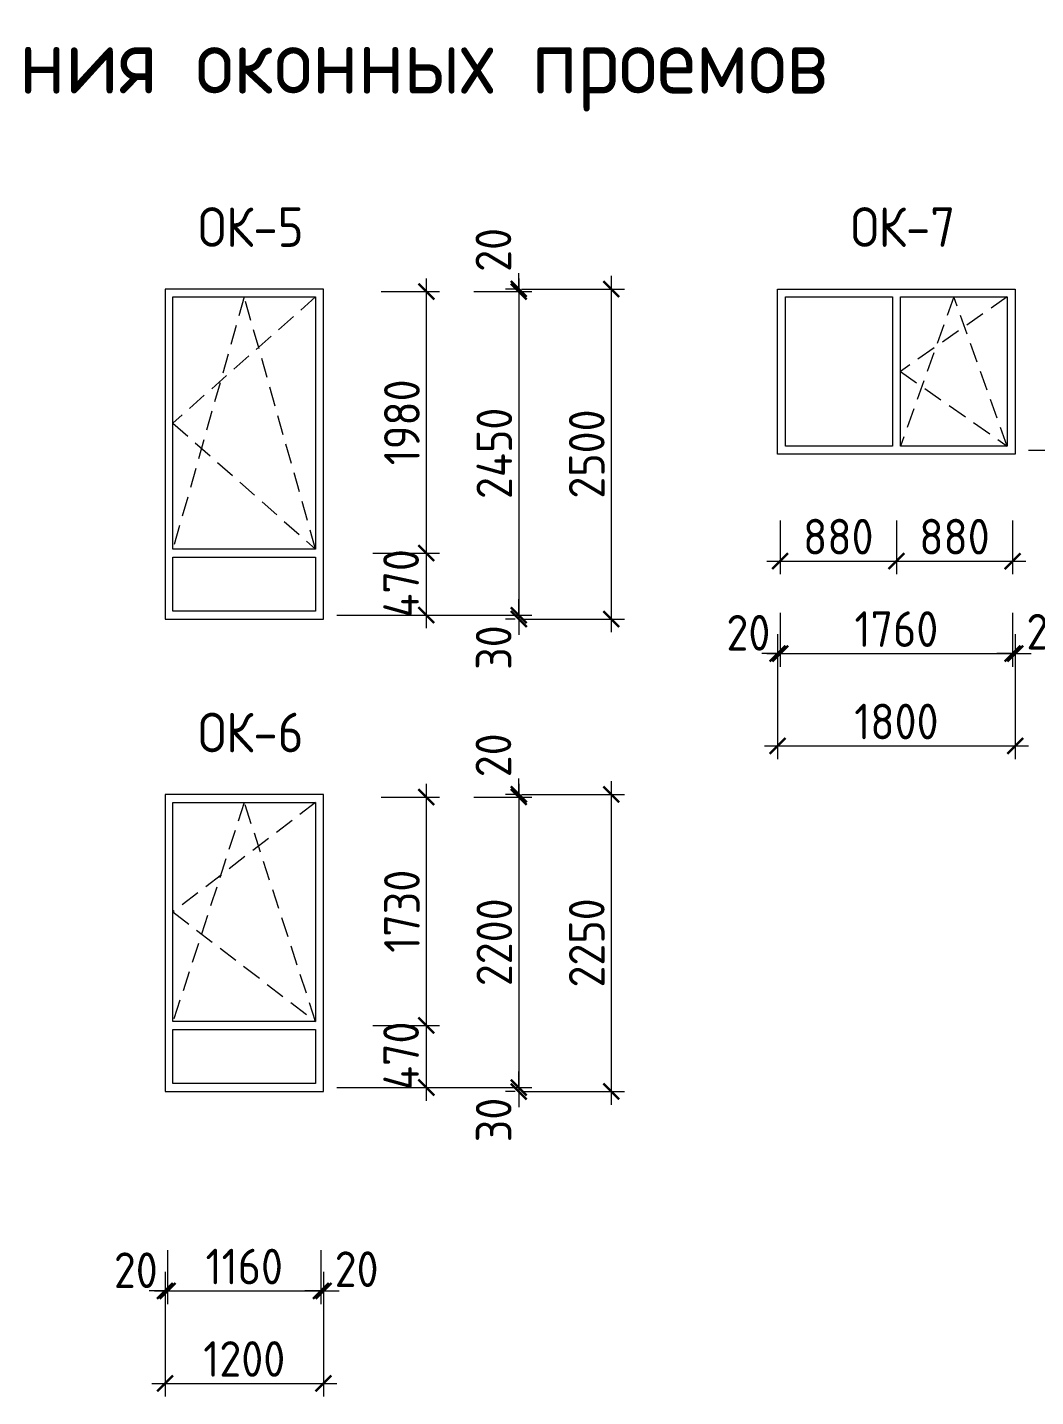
# Model space of a CAD drawing. Header units: millimetres. Extents: x 854812 to 1164625, y 589925 to 823301.
# Drawn here: x 1107633 to 1115268, y 604350 to 614721 of the extents above; entities that cross this region are included whole.
import ezdxf
from ezdxf.enums import TextEntityAlignment as Align

# ---------------------------------------------------------------- set-up
doc = ezdxf.new("R2010")
doc.units = ezdxf.units.MM
doc.linetypes.add('НЕВИДИМАЯX2', pattern=[0.75, 0.5, -0.25])
doc.layers.get('Defpoints').update_dxf_attribs({"color": 40})
for name, color, linetype, lineweight in [('АР_Марка_двери', 13, 'Continuous', 9), ('окна', 132, 'Continuous', 18), ('размеры', 215, 'Continuous', 13), ('текст', 7, 'Continuous', 13), ('УКАЗАТЕЛЬ', 6, 'Continuous', 13)]:
    doc.layers.add(name, color=color, linetype=linetype, lineweight=lineweight)
doc.styles.add('GOST 2.304', font='isocpeur.ttf', dxfattribs={"width": 0.9})
doc.dimstyles.new('1', dxfattribs={"dimscale": 100, "dimtxt": 2.7, "dimasz": 1.2, "dimexe": 1, "dimexo": 1, "dimgap": 0.5, "dimtad": 1, "dimdec": 0, "dimzin": 0, "dimdsep": 46, "dimtxsty": 'GOST 2.304', "dimblk": 'ARCHTICK', "dimcen": 0.09, "dimdle": 1, "dimclrd": 256, "dimclre": 256, "dimclrt": 7, "dimadec": 0, "dimazin": 0, "dimtfac": 1, "dimtdec": 0, "dimtmove": 1, "dimatfit": 3, "dimldrblk": 'ARCHTICK', "dimfxl": 100, "dimtolj": 1, "dimtzin": 0, "dimlwd": 5, "dimlwe": 5, "dimarcsym": 1})

# ---------------------------------------------------------------- blocks, each defined once
blk = doc.blocks.new('_ArchTick')
at = {"color": 0, "linetype": 'ByBlock', "const_width": 0.15}
blk.add_lwpolyline([(-0.5, -0.5), (0.5, 0.5)], dxfattribs=at)
blk = doc.blocks.new('*D761')
at = {"layer": 'Defpoints', "color": 0, "ltscale": 0.1}
for p in [(1110913, 612719), (1110575, 610269), (1111354, 610269)]:
    blk.add_point(p, dxfattribs=at)
at = {"layer": 'размеры', "lineweight": 5, "ltscale": 0.1}
for p, q in [((1111354, 612819), (1111354, 610169)), ((1111013, 612719), (1111454, 612719)), ((1110675, 610269), (1111454, 610269))]:
    blk.add_line(p, q, dxfattribs=at)
at = {"layer": 'размеры', "lineweight": 5, "ltscale": 0.1, "xscale": 120, "yscale": 120, "zscale": 120}
for p, rotation in [((1111354, 612719), 90), ((1111354, 610269), 270)]:
    blk.add_blockref('_ArchTick', p, dxfattribs=dict(at, rotation=rotation))
at = {"layer": 'размеры', "color": 7, "ltscale": 0.1, "insert": (1111169, 611494), "char_height": 270, "attachment_point": 5, "rotation": 90, "style": 'GOST 2.304'}
blk.add_mtext('\\A1;2450', dxfattribs=at)
blk = doc.blocks.new('*D762')
at = {"layer": 'Defpoints', "color": 0, "ltscale": 0.1}
for p in [(1111275, 612739), (1111275, 610239), (1112054, 610239)]:
    blk.add_point(p, dxfattribs=at)
at = {"layer": 'размеры', "lineweight": 5, "ltscale": 0.1}
for p, q in [((1112054, 612839), (1112054, 610139)), ((1111375, 612739), (1112154, 612739)), ((1111375, 610239), (1112154, 610239))]:
    blk.add_line(p, q, dxfattribs=at)
at = {"layer": 'размеры', "lineweight": 5, "ltscale": 0.1, "xscale": 120, "yscale": 120, "zscale": 120}
for p, rotation in [((1112054, 612739), 90), ((1112054, 610239), 270)]:
    blk.add_blockref('_ArchTick', p, dxfattribs=dict(at, rotation=rotation))
at = {"layer": 'размеры', "color": 7, "ltscale": 0.1, "insert": (1111869, 611489), "char_height": 270, "attachment_point": 5, "rotation": 90, "style": 'GOST 2.304'}
blk.add_mtext('\\A1;2500', dxfattribs=at)
blk = doc.blocks.new('*D763')
at = {"layer": 'Defpoints', "color": 0, "ltscale": 0.1}
for p in [(1108695, 605558), (1109855, 605558), (1109855, 605150)]:
    blk.add_point(p, dxfattribs=at)
at = {"layer": 'размеры', "lineweight": 5, "ltscale": 0.1}
for p, q in [((1108695, 605458), (1108695, 605050)), ((1109855, 605458), (1109855, 605050)), ((1108595, 605150), (1109955, 605150))]:
    blk.add_line(p, q, dxfattribs=at)
at = {"layer": 'размеры', "lineweight": 5, "ltscale": 0.1, "xscale": 120, "yscale": 120, "zscale": 120, "rotation": 180}
blk.add_blockref('_ArchTick', (1108695, 605150), dxfattribs=at)
at = {"layer": 'размеры', "lineweight": 5, "ltscale": 0.1, "xscale": 120, "yscale": 120, "zscale": 120}
blk.add_blockref('_ArchTick', (1109855, 605150), dxfattribs=at)
at = {"layer": 'размеры', "color": 7, "ltscale": 0.1, "insert": (1109275, 605335), "char_height": 270, "attachment_point": 5, "style": 'GOST 2.304'}
blk.add_mtext('\\A1;1160', dxfattribs=at)
blk = doc.blocks.new('*D764')
at = {"layer": 'Defpoints', "color": 0, "ltscale": 0.1}
for p in [(1108675, 605364), (1109875, 605364), (1109875, 604450)]:
    blk.add_point(p, dxfattribs=at)
at = {"layer": 'размеры', "lineweight": 5, "ltscale": 0.1}
for p, q in [((1108675, 605264), (1108675, 604350)), ((1109875, 605264), (1109875, 604350)), ((1108575, 604450), (1109975, 604450))]:
    blk.add_line(p, q, dxfattribs=at)
at = {"layer": 'размеры', "lineweight": 5, "ltscale": 0.1, "xscale": 120, "yscale": 120, "zscale": 120, "rotation": 180}
blk.add_blockref('_ArchTick', (1108675, 604450), dxfattribs=at)
at = {"layer": 'размеры', "lineweight": 5, "ltscale": 0.1, "xscale": 120, "yscale": 120, "zscale": 120}
blk.add_blockref('_ArchTick', (1109875, 604450), dxfattribs=at)
at = {"layer": 'размеры', "color": 7, "ltscale": 0.1, "insert": (1109275, 604635), "char_height": 270, "attachment_point": 5, "style": 'GOST 2.304'}
blk.add_mtext('\\A1;1200', dxfattribs=at)
blk = doc.blocks.new('*D765')
at = {"layer": 'Defpoints', "color": 0, "ltscale": 0.1}
for p in [(1108675, 605396), (1108695, 605396), (1108695, 605150)]:
    blk.add_point(p, dxfattribs=at)
at = {"layer": 'размеры', "lineweight": 5, "ltscale": 0.1}
for p, q in [((1108675, 605296), (1108675, 605050)), ((1108695, 605296), (1108695, 605050)), ((1108675, 605150), (1108555, 605150)), ((1108675, 605150), (1108695, 605150)), ((1108695, 605150), (1108815, 605150))]:
    blk.add_line(p, q, dxfattribs=at)
at = {"layer": 'размеры', "lineweight": 5, "ltscale": 0.1, "xscale": 120, "yscale": 120, "zscale": 120}
blk.add_blockref('_ArchTick', (1108675, 605150), dxfattribs=at)
at = {"layer": 'размеры', "lineweight": 5, "ltscale": 0.1, "xscale": 120, "yscale": 120, "zscale": 120, "rotation": 180}
blk.add_blockref('_ArchTick', (1108695, 605150), dxfattribs=at)
at = {"layer": 'размеры', "color": 7, "ltscale": 0.1, "insert": (1108454, 605307), "char_height": 270, "attachment_point": 5, "style": 'GOST 2.304'}
blk.add_mtext('\\A1;20', dxfattribs=at)
blk = doc.blocks.new('*D766')
at = {"layer": 'Defpoints', "color": 0, "ltscale": 0.1}
for p in [(1109855, 605396), (1109875, 605396), (1109855, 605150)]:
    blk.add_point(p, dxfattribs=at)
at = {"layer": 'размеры', "lineweight": 5, "ltscale": 0.1}
for p, q in [((1109855, 605296), (1109855, 605050)), ((1109875, 605296), (1109875, 605050)), ((1109855, 605150), (1109735, 605150)), ((1109875, 605150), (1109855, 605150)), ((1109875, 605150), (1109995, 605150))]:
    blk.add_line(p, q, dxfattribs=at)
at = {"layer": 'размеры', "lineweight": 5, "ltscale": 0.1, "xscale": 120, "yscale": 120, "zscale": 120}
blk.add_blockref('_ArchTick', (1109855, 605150), dxfattribs=at)
at = {"layer": 'размеры', "lineweight": 5, "ltscale": 0.1, "xscale": 120, "yscale": 120, "zscale": 120, "rotation": 180}
blk.add_blockref('_ArchTick', (1109875, 605150), dxfattribs=at)
at = {"layer": 'размеры', "color": 7, "ltscale": 0.1, "insert": (1110126, 605315), "char_height": 270, "attachment_point": 5, "style": 'GOST 2.304'}
blk.add_mtext('\\A1;20', dxfattribs=at)
blk = doc.blocks.new('*D767')
at = {"layer": 'Defpoints', "color": 0, "ltscale": 0.1}
for p in [(1111299, 612719), (1111354, 612739), (1111427, 612739)]:
    blk.add_point(p, dxfattribs=at)
at = {"layer": 'размеры', "lineweight": 5, "ltscale": 0.1}
for p, q in [((1111354, 612739), (1111354, 612859)), ((1111327, 612739), (1111254, 612739)), ((1111354, 612719), (1111354, 612739)), ((1111354, 612719), (1111354, 612599)), ((1111399, 612719), (1111454, 612719))]:
    blk.add_line(p, q, dxfattribs=at)
at = {"layer": 'размеры', "lineweight": 5, "ltscale": 0.1, "xscale": 120, "yscale": 120, "zscale": 120}
for p, rotation in [((1111354, 612739), 270), ((1111354, 612719), 90)]:
    blk.add_blockref('_ArchTick', p, dxfattribs=dict(at, rotation=rotation))
at = {"layer": 'размеры', "color": 7, "ltscale": 0.1, "insert": (1111162, 613035), "char_height": 270, "attachment_point": 5, "rotation": 90, "style": 'GOST 2.304'}
blk.add_mtext('\\A1;20', dxfattribs=at)
blk = doc.blocks.new('*D768')
at = {"layer": 'Defpoints', "color": 0, "ltscale": 0.1}
for p in [(1111299, 610269), (1111354, 610239), (1111428, 610239)]:
    blk.add_point(p, dxfattribs=at)
at = {"layer": 'размеры', "lineweight": 5, "ltscale": 0.1}
for p, q in [((1111354, 610269), (1111354, 610389)), ((1111328, 610239), (1111254, 610239)), ((1111354, 610269), (1111354, 610239)), ((1111354, 610239), (1111354, 610119)), ((1111399, 610269), (1111454, 610269))]:
    blk.add_line(p, q, dxfattribs=at)
at = {"layer": 'размеры', "lineweight": 5, "ltscale": 0.1, "xscale": 120, "yscale": 120, "zscale": 120}
for p, rotation in [((1111354, 610269), 270), ((1111354, 610239), 90)]:
    blk.add_blockref('_ArchTick', p, dxfattribs=dict(at, rotation=rotation))
at = {"layer": 'размеры', "color": 7, "ltscale": 0.1, "insert": (1111164, 610023), "char_height": 270, "attachment_point": 5, "rotation": 90, "style": 'GOST 2.304'}
blk.add_mtext('\\A1;30', dxfattribs=at)
blk = doc.blocks.new('*D769')
at = {"layer": 'Defpoints', "color": 0, "ltscale": 0.1}
for p in [(1110213, 612719), (1110148, 610739), (1110654, 610739)]:
    blk.add_point(p, dxfattribs=at)
at = {"layer": 'размеры', "lineweight": 5, "ltscale": 0.1}
for p, q in [((1110654, 612819), (1110654, 610639)), ((1110313, 612719), (1110754, 612719)), ((1110248, 610739), (1110754, 610739))]:
    blk.add_line(p, q, dxfattribs=at)
at = {"layer": 'размеры', "lineweight": 5, "ltscale": 0.1, "xscale": 120, "yscale": 120, "zscale": 120}
for p, rotation in [((1110654, 612719), 90), ((1110654, 610739), 270)]:
    blk.add_blockref('_ArchTick', p, dxfattribs=dict(at, rotation=rotation))
at = {"layer": 'размеры', "color": 7, "ltscale": 0.1, "insert": (1110469, 611729), "char_height": 270, "attachment_point": 5, "rotation": 90, "style": 'GOST 2.304'}
blk.add_mtext('\\A1;1980', dxfattribs=at)
blk = doc.blocks.new('*D770')
at = {"layer": 'Defpoints', "color": 0, "ltscale": 0.1}
for p in [(1110213, 610739), (1109875, 610269), (1110654, 610269)]:
    blk.add_point(p, dxfattribs=at)
at = {"layer": 'размеры', "lineweight": 5, "ltscale": 0.1}
for p, q in [((1110654, 610839), (1110654, 610169)), ((1110313, 610739), (1110754, 610739)), ((1109975, 610269), (1110754, 610269))]:
    blk.add_line(p, q, dxfattribs=at)
at = {"layer": 'размеры', "lineweight": 5, "ltscale": 0.1, "xscale": 120, "yscale": 120, "zscale": 120}
for p, rotation in [((1110654, 610739), 90), ((1110654, 610269), 270)]:
    blk.add_blockref('_ArchTick', p, dxfattribs=dict(at, rotation=rotation))
at = {"layer": 'размеры', "color": 7, "ltscale": 0.1, "insert": (1110463, 610509), "char_height": 270, "attachment_point": 5, "rotation": 90, "style": 'GOST 2.304'}
blk.add_mtext('\\A1;470', dxfattribs=at)
blk = doc.blocks.new('*D771')
at = {"layer": 'Defpoints', "color": 0, "ltscale": 0.1}
for p in [(1110913, 608891), (1110575, 606691), (1111354, 606691)]:
    blk.add_point(p, dxfattribs=at)
at = {"layer": 'размеры', "lineweight": 5, "ltscale": 0.1}
for p, q in [((1111354, 608991), (1111354, 606591)), ((1111013, 608891), (1111454, 608891)), ((1110675, 606691), (1111454, 606691))]:
    blk.add_line(p, q, dxfattribs=at)
at = {"layer": 'размеры', "lineweight": 5, "ltscale": 0.1, "xscale": 120, "yscale": 120, "zscale": 120}
for p, rotation in [((1111354, 608891), 90), ((1111354, 606691), 270)]:
    blk.add_blockref('_ArchTick', p, dxfattribs=dict(at, rotation=rotation))
at = {"layer": 'размеры', "color": 7, "ltscale": 0.1, "insert": (1111169, 607791), "char_height": 270, "attachment_point": 5, "rotation": 90, "style": 'GOST 2.304'}
blk.add_mtext('\\A1;2200', dxfattribs=at)
blk = doc.blocks.new('*D772')
at = {"layer": 'Defpoints', "color": 0, "ltscale": 0.1}
for p in [(1111275, 608911), (1111275, 606661), (1112054, 606661)]:
    blk.add_point(p, dxfattribs=at)
at = {"layer": 'размеры', "lineweight": 5, "ltscale": 0.1}
for p, q in [((1112054, 609011), (1112054, 606561)), ((1111375, 608911), (1112154, 608911)), ((1111375, 606661), (1112154, 606661))]:
    blk.add_line(p, q, dxfattribs=at)
at = {"layer": 'размеры', "lineweight": 5, "ltscale": 0.1, "xscale": 120, "yscale": 120, "zscale": 120}
for p, rotation in [((1112054, 608911), 90), ((1112054, 606661), 270)]:
    blk.add_blockref('_ArchTick', p, dxfattribs=dict(at, rotation=rotation))
at = {"layer": 'размеры', "color": 7, "ltscale": 0.1, "insert": (1111869, 607786), "char_height": 270, "attachment_point": 5, "rotation": 90, "style": 'GOST 2.304'}
blk.add_mtext('\\A1;2250', dxfattribs=at)
blk = doc.blocks.new('*D773')
at = {"layer": 'Defpoints', "color": 0, "ltscale": 0.1}
for p in [(1111299, 608891), (1111354, 608911), (1111427, 608911)]:
    blk.add_point(p, dxfattribs=at)
at = {"layer": 'размеры', "lineweight": 5, "ltscale": 0.1}
for p, q in [((1111354, 608911), (1111354, 609031)), ((1111327, 608911), (1111254, 608911)), ((1111354, 608891), (1111354, 608911)), ((1111354, 608891), (1111354, 608771)), ((1111399, 608891), (1111454, 608891))]:
    blk.add_line(p, q, dxfattribs=at)
at = {"layer": 'размеры', "lineweight": 5, "ltscale": 0.1, "xscale": 120, "yscale": 120, "zscale": 120}
for p, rotation in [((1111354, 608911), 270), ((1111354, 608891), 90)]:
    blk.add_blockref('_ArchTick', p, dxfattribs=dict(at, rotation=rotation))
at = {"layer": 'размеры', "color": 7, "ltscale": 0.1, "insert": (1111162, 609207), "char_height": 270, "attachment_point": 5, "rotation": 90, "style": 'GOST 2.304'}
blk.add_mtext('\\A1;20', dxfattribs=at)
blk = doc.blocks.new('*D774')
at = {"layer": 'Defpoints', "color": 0, "ltscale": 0.1}
for p in [(1111299, 606691), (1111354, 606661), (1111428, 606661)]:
    blk.add_point(p, dxfattribs=at)
at = {"layer": 'размеры', "lineweight": 5, "ltscale": 0.1}
for p, q in [((1111354, 606691), (1111354, 606811)), ((1111354, 606691), (1111354, 606661)), ((1111399, 606691), (1111454, 606691)), ((1111328, 606661), (1111254, 606661)), ((1111354, 606661), (1111354, 606541))]:
    blk.add_line(p, q, dxfattribs=at)
at = {"layer": 'размеры', "lineweight": 5, "ltscale": 0.1, "xscale": 120, "yscale": 120, "zscale": 120}
for p, rotation in [((1111354, 606691), 270), ((1111354, 606661), 90)]:
    blk.add_blockref('_ArchTick', p, dxfattribs=dict(at, rotation=rotation))
at = {"layer": 'размеры', "color": 7, "ltscale": 0.1, "insert": (1111164, 606445), "char_height": 270, "attachment_point": 5, "rotation": 90, "style": 'GOST 2.304'}
blk.add_mtext('\\A1;30', dxfattribs=at)
blk = doc.blocks.new('*D775')
at = {"layer": 'Defpoints', "color": 0, "ltscale": 0.1}
for p in [(1110213, 608891), (1110148, 607161), (1110654, 607161)]:
    blk.add_point(p, dxfattribs=at)
at = {"layer": 'размеры', "lineweight": 5, "ltscale": 0.1}
for p, q in [((1110654, 608991), (1110654, 607061)), ((1110313, 608891), (1110754, 608891)), ((1110248, 607161), (1110754, 607161))]:
    blk.add_line(p, q, dxfattribs=at)
at = {"layer": 'размеры', "lineweight": 5, "ltscale": 0.1, "xscale": 120, "yscale": 120, "zscale": 120}
for p, rotation in [((1110654, 608891), 90), ((1110654, 607161), 270)]:
    blk.add_blockref('_ArchTick', p, dxfattribs=dict(at, rotation=rotation))
at = {"layer": 'размеры', "color": 7, "ltscale": 0.1, "insert": (1110469, 608026), "char_height": 270, "attachment_point": 5, "rotation": 90, "style": 'GOST 2.304'}
blk.add_mtext('\\A1;1730', dxfattribs=at)
blk = doc.blocks.new('*D776')
at = {"layer": 'Defpoints', "color": 0, "ltscale": 0.1}
for p in [(1110213, 607161), (1109875, 606691), (1110654, 606691)]:
    blk.add_point(p, dxfattribs=at)
at = {"layer": 'размеры', "lineweight": 5, "ltscale": 0.1}
for p, q in [((1110654, 607261), (1110654, 606591)), ((1110313, 607161), (1110754, 607161)), ((1109975, 606691), (1110754, 606691))]:
    blk.add_line(p, q, dxfattribs=at)
at = {"layer": 'размеры', "lineweight": 5, "ltscale": 0.1, "xscale": 120, "yscale": 120, "zscale": 120}
for p, rotation in [((1110654, 607161), 90), ((1110654, 606691), 270)]:
    blk.add_blockref('_ArchTick', p, dxfattribs=dict(at, rotation=rotation))
at = {"layer": 'размеры', "color": 7, "ltscale": 0.1, "insert": (1110463, 606931), "char_height": 270, "attachment_point": 5, "rotation": 90, "style": 'GOST 2.304'}
blk.add_mtext('\\A1;470', dxfattribs=at)
blk = doc.blocks.new('*D784')
at = {"layer": 'Defpoints', "color": 0, "ltscale": 0.1}
for p in [(1113334, 610386), (1115094, 610386), (1115094, 609978)]:
    blk.add_point(p, dxfattribs=at)
at = {"layer": 'размеры', "lineweight": 5, "ltscale": 0.1}
for p, q in [((1113334, 610286), (1113334, 609878)), ((1115094, 610286), (1115094, 609878)), ((1113234, 609978), (1115194, 609978))]:
    blk.add_line(p, q, dxfattribs=at)
at = {"layer": 'размеры', "lineweight": 5, "ltscale": 0.1, "xscale": 120, "yscale": 120, "zscale": 120, "rotation": 180}
blk.add_blockref('_ArchTick', (1113334, 609978), dxfattribs=at)
at = {"layer": 'размеры', "lineweight": 5, "ltscale": 0.1, "xscale": 120, "yscale": 120, "zscale": 120}
blk.add_blockref('_ArchTick', (1115094, 609978), dxfattribs=at)
at = {"layer": 'размеры', "color": 7, "ltscale": 0.1, "insert": (1114214, 610163), "char_height": 270, "attachment_point": 5, "style": 'GOST 2.304'}
blk.add_mtext('\\A1;1760', dxfattribs=at)
blk = doc.blocks.new('*D785')
at = {"layer": 'Defpoints', "color": 0, "ltscale": 0.1}
for p in [(1113314, 610193), (1115114, 610193), (1115114, 609278)]:
    blk.add_point(p, dxfattribs=at)
at = {"layer": 'размеры', "lineweight": 5, "ltscale": 0.1}
for p, q in [((1113314, 610093), (1113314, 609178)), ((1115114, 610093), (1115114, 609178)), ((1113214, 609278), (1115214, 609278))]:
    blk.add_line(p, q, dxfattribs=at)
at = {"layer": 'размеры', "lineweight": 5, "ltscale": 0.1, "xscale": 120, "yscale": 120, "zscale": 120, "rotation": 180}
blk.add_blockref('_ArchTick', (1113314, 609278), dxfattribs=at)
at = {"layer": 'размеры', "lineweight": 5, "ltscale": 0.1, "xscale": 120, "yscale": 120, "zscale": 120}
blk.add_blockref('_ArchTick', (1115114, 609278), dxfattribs=at)
at = {"layer": 'размеры', "color": 7, "ltscale": 0.1, "insert": (1114214, 609463), "char_height": 270, "attachment_point": 5, "style": 'GOST 2.304'}
blk.add_mtext('\\A1;1800', dxfattribs=at)
blk = doc.blocks.new('*D786')
at = {"layer": 'Defpoints', "color": 0, "ltscale": 0.1}
for p in [(1113314, 610224), (1113334, 610224), (1113334, 609978)]:
    blk.add_point(p, dxfattribs=at)
at = {"layer": 'размеры', "lineweight": 5, "ltscale": 0.1}
for p, q in [((1113314, 610124), (1113314, 609878)), ((1113334, 610124), (1113334, 609878)), ((1113314, 609978), (1113194, 609978)), ((1113314, 609978), (1113334, 609978)), ((1113334, 609978), (1113454, 609978))]:
    blk.add_line(p, q, dxfattribs=at)
at = {"layer": 'размеры', "lineweight": 5, "ltscale": 0.1, "xscale": 120, "yscale": 120, "zscale": 120}
blk.add_blockref('_ArchTick', (1113314, 609978), dxfattribs=at)
at = {"layer": 'размеры', "lineweight": 5, "ltscale": 0.1, "xscale": 120, "yscale": 120, "zscale": 120, "rotation": 180}
blk.add_blockref('_ArchTick', (1113334, 609978), dxfattribs=at)
at = {"layer": 'размеры', "color": 7, "ltscale": 0.1, "insert": (1113093, 610135), "char_height": 270, "attachment_point": 5, "style": 'GOST 2.304'}
blk.add_mtext('\\A1;20', dxfattribs=at)
blk = doc.blocks.new('*D787')
at = {"layer": 'Defpoints', "color": 0, "ltscale": 0.1}
for p in [(1115094, 610224), (1115114, 610224), (1115094, 609978)]:
    blk.add_point(p, dxfattribs=at)
at = {"layer": 'размеры', "lineweight": 5, "ltscale": 0.1}
for p, q in [((1115094, 610124), (1115094, 609878)), ((1115114, 610124), (1115114, 609878)), ((1115094, 609978), (1114974, 609978)), ((1115114, 609978), (1115094, 609978)), ((1115114, 609978), (1115234, 609978))]:
    blk.add_line(p, q, dxfattribs=at)
at = {"layer": 'размеры', "lineweight": 5, "ltscale": 0.1, "xscale": 120, "yscale": 120, "zscale": 120}
blk.add_blockref('_ArchTick', (1115094, 609978), dxfattribs=at)
at = {"layer": 'размеры', "lineweight": 5, "ltscale": 0.1, "xscale": 120, "yscale": 120, "zscale": 120, "rotation": 180}
blk.add_blockref('_ArchTick', (1115114, 609978), dxfattribs=at)
at = {"layer": 'размеры', "color": 7, "ltscale": 0.1, "insert": (1115365, 610143), "char_height": 270, "attachment_point": 5, "style": 'GOST 2.304'}
blk.add_mtext('\\A1;20', dxfattribs=at)
blk = doc.blocks.new('*D788')
at = {"layer": 'Defpoints', "color": 0, "ltscale": 0.1}
for p in [(1115452, 612719), (1115114, 611519), (1115892, 611519)]:
    blk.add_point(p, dxfattribs=at)
at = {"layer": 'размеры', "lineweight": 5, "ltscale": 0.1}
for p, q in [((1115892, 612819), (1115892, 611419)), ((1115552, 612719), (1115992, 612719)), ((1115214, 611519), (1115992, 611519))]:
    blk.add_line(p, q, dxfattribs=at)
at = {"layer": 'размеры', "lineweight": 5, "ltscale": 0.1, "xscale": 120, "yscale": 120, "zscale": 120}
for p, rotation in [((1115892, 612719), 90), ((1115892, 611519), 270)]:
    blk.add_blockref('_ArchTick', p, dxfattribs=dict(at, rotation=rotation))
at = {"layer": 'размеры', "color": 7, "ltscale": 0.1, "insert": (1115707, 612119), "char_height": 270, "attachment_point": 5, "rotation": 90, "style": 'GOST 2.304'}
blk.add_mtext('\\A1;1200', dxfattribs=at)
blk = doc.blocks.new('*D792')
at = {"layer": 'Defpoints', "color": 0, "ltscale": 0.1}
for p in [(1113334, 611086), (1114214, 611086), (1114214, 610678)]:
    blk.add_point(p, dxfattribs=at)
at = {"layer": 'размеры', "lineweight": 5, "ltscale": 0.1}
for p, q in [((1113334, 610986), (1113334, 610578)), ((1114214, 610986), (1114214, 610578)), ((1113234, 610678), (1114314, 610678))]:
    blk.add_line(p, q, dxfattribs=at)
at = {"layer": 'размеры', "lineweight": 5, "ltscale": 0.1, "xscale": 120, "yscale": 120, "zscale": 120, "rotation": 180}
blk.add_blockref('_ArchTick', (1113334, 610678), dxfattribs=at)
at = {"layer": 'размеры', "lineweight": 5, "ltscale": 0.1, "xscale": 120, "yscale": 120, "zscale": 120}
blk.add_blockref('_ArchTick', (1114214, 610678), dxfattribs=at)
at = {"layer": 'размеры', "color": 7, "ltscale": 0.1, "insert": (1113774, 610863), "char_height": 270, "attachment_point": 5, "style": 'GOST 2.304'}
blk.add_mtext('\\A1;880', dxfattribs=at)
blk = doc.blocks.new('*D793')
at = {"layer": 'Defpoints', "color": 0, "ltscale": 0.1}
for p in [(1114214, 611086), (1115094, 611086), (1115094, 610678)]:
    blk.add_point(p, dxfattribs=at)
at = {"layer": 'размеры', "lineweight": 5, "ltscale": 0.1}
for p, q in [((1114214, 610986), (1114214, 610578)), ((1115094, 610986), (1115094, 610578)), ((1114114, 610678), (1115194, 610678))]:
    blk.add_line(p, q, dxfattribs=at)
at = {"layer": 'размеры', "lineweight": 5, "ltscale": 0.1, "xscale": 120, "yscale": 120, "zscale": 120, "rotation": 180}
blk.add_blockref('_ArchTick', (1114214, 610678), dxfattribs=at)
at = {"layer": 'размеры', "lineweight": 5, "ltscale": 0.1, "xscale": 120, "yscale": 120, "zscale": 120}
blk.add_blockref('_ArchTick', (1115094, 610678), dxfattribs=at)
at = {"layer": 'размеры', "color": 7, "ltscale": 0.1, "insert": (1114654, 610863), "char_height": 270, "attachment_point": 5, "style": 'GOST 2.304'}
blk.add_mtext('\\A1;880', dxfattribs=at)

msp = doc.modelspace()

# ---------------------------------------------------------------- linework, layer by layer
at = {"layer": 'окна', "color": 7, "ltscale": 0.1}
for points in [[(1108675.1, 610239), (1109875.4, 610239), (1109875.4, 612739), (1108675.1, 612739)], [(1113314, 612739), (1115114, 612739), (1115114, 611489), (1113314, 611489)], [(1114184, 611549), (1113374, 611549), (1113374, 612679), (1114184, 612679)], [(1114244, 612679), (1115054, 612679), (1115054, 611549), (1114244, 611549)]]:
    msp.add_lwpolyline(points, close=True, dxfattribs=at)
at = {"layer": 'окна', "color": 7, "ltscale": 0.1, "elevation": 0}
for points in [[(1108735.3, 610769), (1108735.3, 612679), (1109815.4, 612679), (1109815.4, 610769)], [(1109815.4, 610709), (1109815.4, 610299), (1108735.3, 610299), (1108735.3, 610709)], [(1108675.1, 606660.8), (1109875.4, 606660.8), (1109875.4, 608910.8), (1108675.1, 608910.8)], [(1108735.3, 607190.8), (1108735.3, 608850.8), (1109815.4, 608850.8), (1109815.4, 607190.8)], [(1109815.4, 607130.8), (1109815.4, 606720.8), (1108735.3, 606720.8), (1108735.3, 607130.8)]]:
    msp.add_lwpolyline(points, close=True, dxfattribs=at)
at = {"layer": 'УКАЗАТЕЛЬ', "linetype": 'НЕВИДИМАЯX2', "ltscale": 300, "elevation": 0}
for points in [[(1109815.4, 612679), (1108735.3, 611724), (1109815.4, 610769)], [(1109815.4, 610769), (1109275.4, 612679), (1108735.3, 610769)], [(1109815.4, 608850.8), (1108735.3, 608020.8), (1109815.4, 607190.8)], [(1109815.4, 607190.8), (1109275.4, 608850.8), (1108735.3, 607190.8)]]:
    msp.add_lwpolyline(points, dxfattribs=at)
at = {"layer": 'УКАЗАТЕЛЬ', "linetype": 'НЕВИДИМАЯX2', "ltscale": 300}
for points in [[(1115054, 612679), (1114244, 612114), (1115054, 611549)], [(1115054, 611549), (1114649, 612679), (1114244, 611549)]]:
    msp.add_lwpolyline(points, dxfattribs=at)

# ---------------------------------------------------------------- texts
at = {"layer": 'АР_Марка_двери', "linetype": 'Continuous', "lineweight": 15, "style": 'GOST 2.304', "width": 0.9}
for s, p in [('ОК-5', (1109325.2, 613058.1)), ('ОК-7', (1114264, 613058.1)), ('ОК-6', (1109325.2, 609229.8, 0))]:
    msp.add_text(s, height=300, dxfattribs=at).set_placement(p, align=Align.CENTER)
at = {"layer": 'текст', "color": 7, "insert": (1108550.2, 614401), "char_height": 500, "width": 14966.17, "attachment_point": 5, "style": 'GOST 2.304'}
msp.add_mtext('{\\C256;Схемы заполнения оконных проемов}', dxfattribs=at)

# ---------------------------------------------------------------- dimensions: what is measured, and where the dimension line sits
at = {"layer": 'размеры', "ltscale": 0.1}
for base, p1, p2, angle, picture, middle in [((1111353.8, 612739), (1111298.7, 612719), (1111426.9, 612739), 90, '*D767', (1111347.5, 613034.9)), ((1111353.8, 610239), (1111298.7, 610269), (1111427.6, 610239), 270, '*D768', (1111349.2, 610023.1)), ((1115094, 609978), (1115114, 610224.3), (1115094, 610224.3), 180, '*D787', (1115365, 609958.2)), ((1111353.8, 608910.8, 0), (1111298.7, 608890.8, 0), (1111426.9, 608910.8, 0), 90, '*D773', (1111347.5, 609206.7, 0)), ((1111353.8, 606660.8, 0), (1111298.7, 606690.8, 0), (1111427.6, 606660.8, 0), 270, '*D774', (1111349.2, 606444.9, 0)), ((1109855.4, 605149.8, 0), (1109875.4, 605396.1, 0), (1109855.4, 605396.1, 0), 180, '*D766', (1110126.4, 605130, 0))]:
    dim = msp.add_linear_dim(base=base, p1=p1, p2=p2, angle=angle, dimstyle='1', dxfattribs=at)
    dim.commit()
    dim.dimension.update_dxf_attribs({"geometry": picture, "text_midpoint": middle, "dimtype": 160})
for base, p1, p2, picture, middle in [((1110653.8, 610739), (1110213.1, 612719), (1110148, 610739), '*D769', (1110468.8, 611729)), ((1111353.8, 610269), (1110913.1, 612719), (1110575.4, 610269), '*D761', (1111168.8, 611494)), ((1112053.8, 610239), (1111275.4, 612739), (1111275.4, 610239), '*D762', (1111868.8, 611489)), ((1115892.4, 611519), (1115451.7, 612719), (1115114, 611519), '*D788', (1115707.4, 612119)), ((1110653.8, 607160.8, 0), (1110213.1, 608890.8, 0), (1110148, 607160.8, 0), '*D775', (1110468.8, 608025.8, 0)), ((1111353.8, 606690.8, 0), (1110913.1, 608890.8, 0), (1110575.4, 606690.8, 0), '*D771', (1111168.8, 607790.8, 0)), ((1112053.8, 606660.8, 0), (1111275.4, 608910.8, 0), (1111275.4, 606660.8, 0), '*D772', (1111868.8, 607785.8, 0))]:
    dim = msp.add_linear_dim(base=base, p1=p1, p2=p2, angle=90, dimstyle='1', dxfattribs=at)
    dim.commit()
    dim.dimension.update_dxf_attribs({"geometry": picture, "text_midpoint": middle})
for base, p1, p2, picture, middle in [((1114214, 610678), (1113334, 611086.3), (1114214, 611086.3), '*D792', (1113774, 610863)), ((1115094, 610678), (1114214, 611086.3), (1115094, 611086.3), '*D793', (1114654, 610863)), ((1115094, 609978), (1113334, 610386.3), (1115094, 610386.3), '*D784', (1114214, 610163)), ((1115114, 609278), (1113314, 610192.6), (1115114, 610192.6), '*D785', (1114214, 609463)), ((1109855.4, 605149.8, 0), (1108695.1, 605558.1, 0), (1109855.4, 605558.1, 0), '*D763', (1109275.2, 605334.8, 0)), ((1109875.4, 604449.8, 0), (1108675.1, 605364.4, 0), (1109875.4, 605364.4, 0), '*D764', (1109275.2, 604634.8, 0))]:
    dim = msp.add_linear_dim(base=base, p1=p1, p2=p2, dimstyle='1', dxfattribs=at)
    dim.commit()
    dim.dimension.update_dxf_attribs({"geometry": picture, "text_midpoint": middle})
for base, p1, p2, picture, middle in [((1110653.8, 610269), (1110213.1, 610739), (1109875.4, 610269), '*D770', (1110463.3, 610508.7)), ((1110653.8, 606690.8, 0), (1110213.1, 607160.8, 0), (1109875.4, 606690.8, 0), '*D776', (1110463.3, 606930.5, 0))]:
    dim = msp.add_linear_dim(base=base, p1=p1, p2=p2, angle=90, dimstyle='1', override={"dimtmove": 2}, dxfattribs=at)
    dim.commit()
    dim.dimension.update_dxf_attribs({"geometry": picture, "text_midpoint": middle, "dimtype": 160})
for base, p1, p2, picture, middle in [((1113334, 609978), (1113314, 610224.3), (1113334, 610224.3), '*D786', (1113092.5, 609950.4)), ((1108695.1, 605149.8, 0), (1108675.1, 605396.1, 0), (1108695.1, 605396.1, 0), '*D765', (1108453.6, 605122.2, 0))]:
    dim = msp.add_linear_dim(base=base, p1=p1, p2=p2, dimstyle='1', dxfattribs=at)
    dim.commit()
    dim.dimension.update_dxf_attribs({"geometry": picture, "text_midpoint": middle, "dimtype": 160})

doc.saveas('drawing.dxf')
